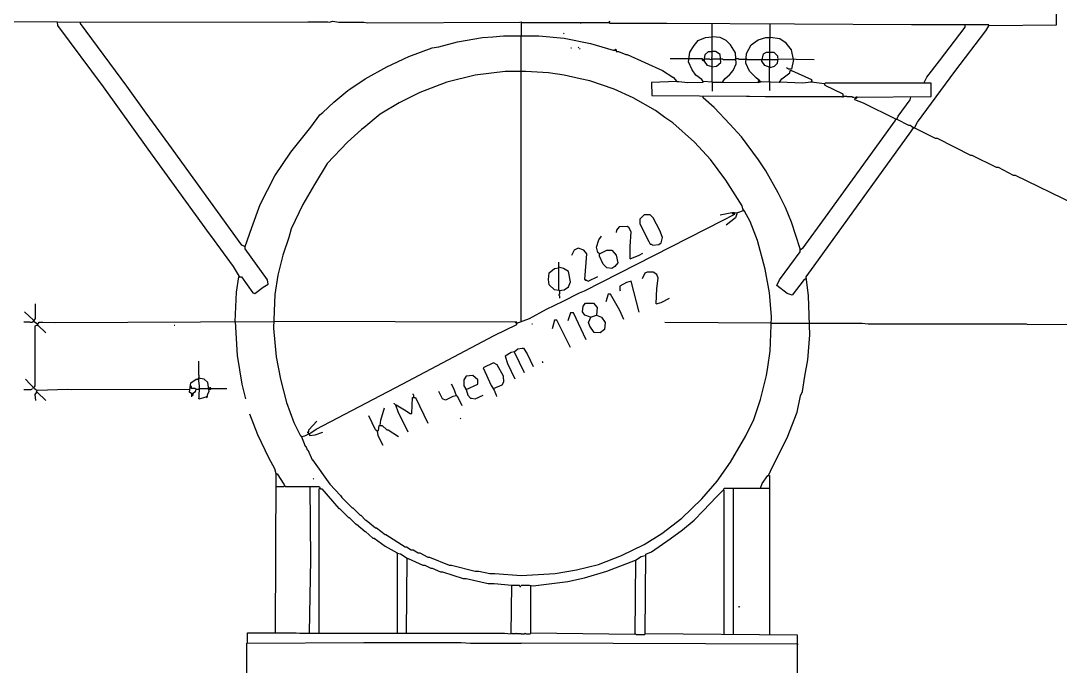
# Model space of a CAD drawing. Header units: inches. Extents: x -228863 to 215834, y 14270 to 189847.
# Drawn here: x 13320 to 18770, y 99947 to 103332 of the extents above; entities that cross this region are included whole.
import ezdxf

# ---------------------------------------------------------------- set-up
doc = ezdxf.new("R2010")
doc.units = ezdxf.units.IN
doc.header["$MEASUREMENT"] = 0
doc.layers.add('PFV', color=7, linetype='CONTINUOUS')

msp = doc.modelspace()

# ---------------------------------------------------------------- linework, layer by layer
at = {"layer": 'PFV', "color": 0}
for p, q in [((16393.051, 100445.607), (16543.201, 100503.113)), ((16543.201, 100503.113), (16540.004, 100113.364)), ((16274.852, 100410.468), (16393.051, 100445.607)), ((16006.499, 100368.936), (16188.596, 100391.298)), ((16188.596, 100391.298), (16274.852, 100410.468)), ((15942.605, 100372.132), (15987.333, 100372.132)), ((15987.333, 100372.132), (16006.499, 100368.936)), ((15993.722, 100119.753), (15993.722, 100368.936)), ((16540.004, 100113.364), (15993.722, 100119.753))]:
    msp.add_line(p, q, dxfattribs=at)
for points in [[(18396.102, 103308.018, 0), (18750.706, 103311.214, 0), (18750.706, 103592.344, 0), (18597.364, 103595.536, 0), (17837.038, 103595.536, 0), (16945.726, 103601.925, 0), (15945.801, 103608.318, 0), (15945.801, 103825.554, 0)], [(13511.475, 103323.991, 0), (13156.87, 103327.188, 0), (13156.87, 103611.51, 0), (14246.247, 103614.706, 0), (14623.214, 103614.706, 0), (14648.773, 103611.51, 0), (14846.839, 103611.51, 0), (14853.232, 103608.318, 0)], [(14466.675, 101991.823, 0), (14434.728, 102042.936, 0), (14316.53, 102205.863, 0), (14310.137, 102215.448, 0), (13987.479, 102659.506, 0), (13754.269, 102985.36, 0), (13514.671, 103308.018, 0), (13511.475, 103323.991, 0), (14824.477, 103327.188, 0), (14929.903, 103327.188, 0), (14936.291, 103323.991, 0), (14955.457, 103330.38, 0), (14987.404, 103323.991, 0), (15118.384, 103323.991, 0), (15137.554, 103320.799, 0), (15936.216, 103323.991, 0), (15942.605, 103327.188, 0), (15942.605, 103253.709, 0)], [(14492.234, 102148.358, 0), (14479.457, 102154.751, 0), (14096.097, 102685.06, 0), (13977.894, 102847.987, 0), (13875.664, 102988.552, 0), (13632.874, 103317.603, 0), (13632.874, 103323.991, 0)], [(18006.353, 102771.316, 0), (18022.327, 102800.071, 0), (18217.201, 103065.223, 0), (18380.128, 103279.267, 0), (18396.102, 103304.826, 0), (18396.102, 103311.214, 0), (17990.38, 103311.214, 0), (17377.007, 103314.406, 0), (16699.74, 103317.603, 0), (16409.024, 103317.603, 0), (16405.832, 103330.38, 0), (16402.636, 103320.799, 0), (16025.669, 103320.799, 0), (15942.605, 103320.799, 0)], [(16255.682, 103317.603, 0), (16255.682, 103320.799, 0)], [(16402.636, 103323.991, 0), (16409.024, 103323.991, 0)], [(16702.936, 103320.799, 0), (16702.936, 103317.603, 0)], [(16945.726, 103010.914, 0), (16945.726, 103132.313, 0), (16942.534, 103135.506, 0), (16942.534, 103138.702, 0), (16945.726, 103141.898, 0), (16945.726, 103317.603, 0)], [(17246.026, 103010.914, 0), (17249.219, 103314.406, 0)], [(18054.274, 103004.525, 0), (18070.247, 103036.472, 0), (18137.333, 103122.728, 0), (18271.51, 103298.433, 0), (18271.51, 103308.018, 0)], [(14444.313, 101755.417, 0), (14450.702, 101908.759, 0), (14463.483, 101988.627, 0), (14476.26, 101988.627, 0), (14536.958, 101905.567, 0), (14546.543, 101902.371, 0), (14591.267, 101934.318, 0), (14616.826, 101950.291, 0), (14613.629, 101972.653, 0), (14495.43, 102135.581, 0), (14495.43, 102148.358, 0), (14530.57, 102247.395, 0), (14575.294, 102368.79, 0), (14651.965, 102518.94, 0), (14735.029, 102643.532, 0), (14840.45, 102774.512, 0), (14888.371, 102838.406, 0), (14904.344, 102851.183, 0), (14961.85, 102905.492, 0), (15035.325, 102966.19, 0), (15044.909, 102972.578, 0), (15124.777, 103026.887, 0), (15239.784, 103090.781, 0), (15354.79, 103145.091, 0), (15476.185, 103189.815, 0), (15511.329, 103196.208, 0), (15610.362, 103221.762, 0), (15741.342, 103244.124, 0), (15795.651, 103247.32, 0), (15849.96, 103253.709, 0), (16035.249, 103253.709, 0), (16169.426, 103240.932, 0), (16306.795, 103212.181, 0), (16424.998, 103177.038, 0), (16440.971, 103177.038, 0), (16440.971, 103170.649, 0), (16453.753, 103170.649, 0), (16492.088, 103154.675, 0), (16498.477, 103154.675, 0), (16683.766, 103071.616, 0), (16738.075, 103036.472, 0), (16741.272, 103036.472, 0), (16760.437, 103014.11, 0), (16626.26, 103007.722, 0), (16629.457, 102940.631, 0), (16632.653, 102940.631, 0), (17124.627, 102937.439, 0), (17140.6, 102937.439, 0), (17223.664, 102934.243, 0), (17622.993, 102934.243, 0), (17632.578, 102931.051, 0), (17632.578, 102947.024, 0), (17536.737, 102991.748, 0), (17533.545, 103001.333, 0), (17463.263, 103010.914, 0), (17418.534, 103004.525, 0), (17297.139, 103010.914, 0), (17309.916, 103026.887, 0), (17351.448, 103058.834, 0), (17354.645, 103071.616, 0), (17361.033, 103071.616, 0), (17466.455, 103023.695, 0), (17463.263, 103010.914, 0)], [(15942.605, 103065.223, 0), (15942.605, 103253.709, 0)], [(16166.234, 103263.294, 0), (16169.426, 103266.49, 0)], [(16945.726, 103010.914, 0), (16897.806, 103014.11, 0), (16891.417, 103023.695, 0), (16859.47, 103046.057, 0), (16840.305, 103074.808, 0), (16821.135, 103116.34, 0), (16827.528, 103167.453, 0), (16849.89, 103202.596, 0), (16872.252, 103228.155, 0), (16910.587, 103244.124, 0), (16945.726, 103247.32, 0)], [(17000.035, 103014.11, 0), (17012.817, 103030.084, 0), (17035.179, 103049.254, 0), (17054.344, 103071.616, 0), (17070.318, 103106.755, 0), (17067.126, 103164.26, 0), (17041.567, 103205.788, 0), (17019.205, 103228.155, 0), (16987.258, 103244.124, 0), (16945.726, 103247.32, 0)], [(17194.909, 103017.307, 0), (17175.744, 103033.28, 0), (17140.6, 103068.419, 0), (17121.435, 103109.951, 0), (17124.627, 103161.064, 0), (17150.185, 103205.788, 0), (17185.325, 103231.347, 0), (17226.857, 103244.124, 0), (17249.219, 103244.124, 0)], [(17370.618, 103129.117, 0), (17361.033, 103180.234, 0), (17332.283, 103215.373, 0), (17300.336, 103237.735, 0), (17249.219, 103244.124, 0)], [(16204.57, 103189.815, 0), (16207.762, 103189.815, 0)], [(16242.905, 103189.815, 0), (16246.097, 103193.011, 0)], [(16249.294, 103183.426, 0), (16252.486, 103186.623, 0)], [(16434.583, 103177.038, 0), (16434.583, 103180.234, 0), (16437.779, 103183.426, 0), (16440.971, 103180.234, 0), (16440.971, 103177.038, 0)], [(16904.199, 103132.313, 0), (16907.391, 103154.675, 0), (16926.561, 103170.649, 0), (16945.726, 103170.649, 0)], [(16945.726, 103090.781, 0), (16968.088, 103093.978, 0), (16990.455, 103113.143, 0), (16987.258, 103154.675, 0), (16961.7, 103170.649, 0), (16945.726, 103170.649, 0)], [(16821.135, 103132.313, 0), (16725.298, 103132.313, 0)], [(16901.002, 103122.728, 0), (16897.806, 103122.728, 0), (16894.614, 103125.925, 0), (16894.614, 103132.313, 0), (16827.528, 103132.313, 0), (16824.331, 103135.506, 0)], [(16894.614, 103129.117, 0), (16901.002, 103129.117, 0)], [(16945.726, 103090.781, 0), (16920.172, 103097.17, 0), (16904.199, 103119.532, 0), (16904.199, 103132.313, 0), (16929.753, 103132.313, 0), (16936.146, 103129.117, 0), (16945.726, 103132.313, 0)], [(16945.726, 103132.313, 0), (16990.455, 103132.313, 0)], [(16990.455, 103132.313, 0), (17000.035, 103132.313, 0), (17003.232, 103129.117, 0), (17063.929, 103129.117, 0), (17067.126, 103132.313, 0), (17070.318, 103132.313, 0)], [(17121.435, 103129.117, 0), (17086.291, 103129.117, 0), (17083.099, 103132.313, 0), (17070.318, 103132.313, 0)], [(17121.435, 103129.117, 0), (17124.627, 103132.313, 0), (17127.823, 103129.117, 0), (17204.494, 103129.117, 0)], [(17249.219, 103087.589, 0), (17220.468, 103097.17, 0), (17204.494, 103119.532, 0), (17214.079, 103157.872, 0), (17230.053, 103167.453, 0), (17246.026, 103167.453, 0)], [(17204.494, 103129.117, 0), (17207.691, 103132.313, 0), (17210.883, 103129.117, 0), (17249.219, 103129.117, 0)], [(17246.026, 103167.453, 0), (17268.389, 103167.453, 0), (17287.554, 103148.287, 0), (17287.554, 103135.506, 0)], [(17249.219, 103087.589, 0), (17271.581, 103093.978, 0), (17287.554, 103109.951, 0), (17290.751, 103132.313, 0), (17479.236, 103129.117, 0)], [(17249.219, 103129.117, 0), (17287.554, 103129.117, 0)], [(17287.554, 103129.117, 0), (17290.751, 103129.117, 0)], [(17370.618, 103129.117, 0), (17361.033, 103078.004, 0), (17345.06, 103078.004, 0), (17335.475, 103084.393, 0)], [(15942.605, 100423.245, 0), (16121.506, 100432.83, 0), (16233.32, 100452, 0), (16348.327, 100480.751, 0), (16469.726, 100528.671, 0), (16587.925, 100586.172, 0), (16680.57, 100643.678, 0), (16785.996, 100723.545, 0), (16891.417, 100825.775, 0), (16971.285, 100918.419, 0), (17041.567, 101017.453, 0), (17121.435, 101154.821, 0), (17162.962, 101241.077, 0), (17198.106, 101346.503, 0), (17230.053, 101471.095, 0), (17236.442, 101515.819, 0), (17249.219, 101598.879, 0), (17255.607, 101780.976, 0), (17246.026, 101905.567, 0), (17223.664, 102030.159, 0), (17182.132, 102180.305, 0), (17143.797, 102279.342, 0), (17115.046, 102333.651, 0), (17105.461, 102346.428, 0), (17102.265, 102362.402, 0), (17016.009, 102496.578, 0), (16936.146, 102605.196, 0), (16853.082, 102694.645, 0), (16738.075, 102796.874, 0), (16696.543, 102825.625, 0), (16648.627, 102860.768, 0), (16530.424, 102927.854, 0), (16431.386, 102972.578, 0), (16303.603, 103017.307, 0), (16252.486, 103026.887, 0), (16169.426, 103046.057, 0), (16086.366, 103058.834, 0), (15968.163, 103065.223, 0), (15859.545, 103065.223, 0), (15703.007, 103046.057, 0), (15552.857, 103010.914, 0), (15412.296, 102956.605, 0), (15303.678, 102902.296, 0), (15204.64, 102841.598, 0), (15118.384, 102771.316, 0), (15105.607, 102761.735, 0), (15032.128, 102694.645, 0), (14926.706, 102582.834, 0), (14859.62, 102474.216, 0), (14798.918, 102368.79, 0), (14738.221, 102241.007, 0), (14725.444, 102196.278, 0), (14693.497, 102103.634, 0), (14667.938, 101998.212, 0), (14651.965, 101895.982, 0), (14645.576, 101720.274, 0), (14658.358, 101570.128, 0), (14680.72, 101451.925, 0), (14712.667, 101330.53, 0), (14751.002, 101225.104, 0), (14786.141, 101154.821, 0), (14789.338, 101154.821, 0), (14811.7, 101100.512, 0), (14814.892, 101100.512, 0), (14821.285, 101081.347, 0), (14824.477, 101081.347, 0), (14846.839, 101030.23, 0), (14850.035, 101030.23, 0), (14939.483, 100902.446, 0), (14996.989, 100841.748, 0), (15003.377, 100832.163, 0), (15057.687, 100777.854, 0), (15060.883, 100777.854, 0), (15099.219, 100739.519, 0), (15102.411, 100739.519, 0), (15127.969, 100713.96, 0), (15131.166, 100713.96, 0), (15179.086, 100672.428, 0), (15185.475, 100672.428, 0), (15230.199, 100637.289, 0), (15233.395, 100637.289, 0), (15335.62, 100573.395, 0), (15342.013, 100573.395, 0), (15367.567, 100557.422, 0), (15377.152, 100557.422, 0), (15402.711, 100541.448, 0), (15412.296, 100541.448, 0), (15453.823, 100519.086, 0), (15463.408, 100519.086, 0), (15565.638, 100477.554, 0), (15578.415, 100477.554, 0), (15703.007, 100445.607, 0), (15722.177, 100445.607, 0), (15779.678, 100432.83, 0), (15805.236, 100432.83, 0), (15942.605, 100423.245, 0)], [(15945.801, 101755.417, 0), (15942.605, 101758.614, 0), (15942.605, 103065.223, 0)], [(16760.437, 103014.11, 0), (16770.022, 103014.11, 0), (16817.943, 103007.722, 0), (16897.806, 103010.914, 0), (16897.806, 103014.11, 0)], [(16945.726, 103010.914, 0), (17003.232, 103010.914, 0), (17188.521, 103007.722, 0), (17204.494, 103014.11, 0), (17297.139, 103010.914, 0)], [(16945.726, 103010.914, 0), (16945.726, 102962.998, 0)], [(17000.035, 103014.11, 0), (17000.035, 103010.914, 0)], [(17188.521, 103010.914, 0), (17188.521, 103017.307, 0), (17194.909, 103017.307, 0), (17194.909, 103014.11, 0)], [(17246.026, 103010.914, 0), (17246.026, 102969.386, 0), (17249.219, 102966.19, 0)], [(17297.139, 103010.914, 0), (17300.336, 103010.914, 0)], [(17463.263, 103010.914, 0), (17463.263, 103007.722, 0)], [(17469.651, 103010.914, 0), (17469.651, 103017.307, 0), (17466.455, 103017.307, 0)], [(17907.32, 102816.044, 0), (17738, 102899.104, 0), (17693.276, 102918.269, 0), (17696.472, 102931.051, 0), (18092.609, 102934.243, 0), (18092.609, 103004.525, 0), (17536.737, 103004.525, 0), (17533.545, 103001.333, 0)], [(17533.545, 103001.333, 0), (17533.545, 102998.137, 0)], [(17437.704, 101979.042, 0), (17428.119, 101975.85, 0), (17364.225, 101892.786, 0), (17338.671, 101902.371, 0), (17284.362, 101943.903, 0), (17297.139, 101972.653, 0), (17405.757, 102119.607, 0), (17405.757, 102135.581, 0), (17361.033, 102276.146, 0), (17329.086, 102352.817, 0), (17290.751, 102429.488, 0), (17226.857, 102544.494, 0), (17188.521, 102602, 0), (17099.073, 102723.395, 0), (17038.371, 102790.486, 0), (16955.311, 102876.742, 0), (16897.806, 102927.854, 0), (16897.806, 102937.439, 0)], [(17635.775, 102937.439, 0), (17648.552, 102937.439, 0), (17651.744, 102934.243, 0), (17677.302, 102934.243, 0), (17680.499, 102931.051, 0), (17690.084, 102931.051, 0)], [(17702.861, 102931.051, 0), (17702.861, 102927.854, 0), (17699.664, 102924.662, 0), (17696.472, 102924.662, 0), (17696.472, 102927.854, 0)], [(17702.861, 102931.051, 0), (17702.861, 102934.243, 0)], [(17913.709, 102816.044, 0), (17920.097, 102832.013, 0), (17983.991, 102918.269, 0), (17987.183, 102931.051, 0)], [(17408.954, 102132.384, 0), (17421.731, 102141.969, 0), (17539.934, 102301.704, 0), (17904.124, 102806.459, 0), (17907.32, 102816.044, 0), (17913.709, 102816.044, 0), (17974.406, 102784.097, 0), (17983.991, 102784.097, 0), (17996.768, 102774.512, 0), (17999.965, 102774.512, 0), (17999.965, 102771.316, 0)], [(17913.709, 102816.044, 0), (17913.709, 102812.848, 0)], [(17242.83, 100950.366, 0), (17258.804, 100988.702, 0), (17338.671, 101145.236, 0), (17389.784, 101279.413, 0), (17408.954, 101365.669, 0), (17418.534, 101388.031, 0), (17431.316, 101467.898, 0), (17447.289, 101554.155, 0), (17456.874, 101685.135, 0), (17450.481, 101889.594, 0), (17437.704, 101988.627, 0), (17479.236, 102046.132, 0), (17987.183, 102748.954, 0), (17999.965, 102771.316, 0), (18006.353, 102771.316, 0), (18114.971, 102717.007, 0), (18124.556, 102717.007, 0), (18300.26, 102627.558, 0), (18306.649, 102627.558, 0), (18434.437, 102563.664, 0), (18444.022, 102563.664, 0), (18523.885, 102522.132, 0), (18533.47, 102522.132, 0), (18843.351, 102371.987, 0)], [(18006.353, 102771.316, 0), (18006.353, 102768.124, 0)], [(15920.243, 101745.832, 0), (15987.333, 101771.391, 0), (16076.781, 101819.311, 0), (16163.038, 101860.839, 0), (16249.294, 101905.567, 0), (16274.852, 101915.148, 0), (17003.232, 102285.731, 0), (17057.541, 102314.481, 0), (17060.737, 102324.066, 0), (17079.903, 102327.258, 0), (17108.653, 102336.843, 0)], [(16632.653, 102154.751, 0), (16664.596, 102157.943, 0), (16677.377, 102167.528, 0), (16683.766, 102196.278, 0), (16670.989, 102231.422, 0), (16635.845, 102298.508, 0), (16619.872, 102314.481, 0), (16587.925, 102314.481, 0), (16565.563, 102292.119, 0), (16565.563, 102266.561, 0), (16613.483, 102173.916, 0), (16619.872, 102161.139, 0), (16626.26, 102161.139, 0), (16632.653, 102154.751, 0)], [(16987.258, 102314.481, 0), (17047.956, 102327.258, 0)], [(17076.706, 102324.066, 0), (17067.126, 102298.508, 0), (17019.205, 102260.172, 0)], [(17057.541, 102317.678, 0), (17054.344, 102317.678, 0), (17051.152, 102320.87, 0), (17051.152, 102327.258, 0), (17060.737, 102327.258, 0), (17063.929, 102324.066, 0)], [(17057.541, 102320.87, 0), (17054.344, 102324.066, 0)], [(17057.541, 102317.678, 0), (17063.929, 102317.678, 0), (17063.929, 102324.066, 0)], [(17108.653, 102336.843, 0), (17111.85, 102336.843, 0)], [(16514.45, 102084.468, 0), (16514.45, 102148.358, 0), (16520.839, 102225.033, 0), (16508.062, 102247.395, 0), (16498.477, 102253.784, 0), (16456.945, 102250.587, 0), (16444.168, 102234.614, 0), (16440.971, 102221.837, 0)], [(16354.715, 102110.022, 0), (16393.051, 102129.192, 0), (16418.609, 102129.192, 0), (16440.971, 102103.634, 0), (16450.556, 102062.106, 0), (16434.583, 102042.936, 0), (16418.609, 102033.351, 0), (16393.051, 102036.547, 0), (16373.885, 102055.713, 0), (16354.715, 102097.245, 0), (16354.715, 102110.022, 0), (16345.135, 102116.415, 0), (16338.742, 102145.166, 0), (16351.523, 102183.501, 0), (16364.3, 102202.667, 0)], [(16287.629, 101969.457, 0), (16278.044, 101975.85, 0), (16287.629, 102110.022, 0), (16271.656, 102129.192, 0), (16242.905, 102138.777, 0), (16220.543, 102129.192, 0), (16207.762, 102100.442, 0)], [(16514.45, 102084.468, 0), (16562.371, 102103.634, 0), (16581.536, 102113.219, 0)], [(17408.954, 102132.384, 0), (17405.757, 102132.384, 0)], [(16140.675, 101918.344, 0), (16118.313, 101921.541, 0), (16089.558, 101947.095, 0), (16086.366, 101975.85, 0), (16089.558, 102010.989, 0), (16118.313, 102033.351, 0), (16140.675, 102036.547, 0)], [(16140.675, 101918.344, 0), (16140.675, 102065.298, 0)], [(16140.675, 101918.344, 0), (16169.426, 101921.541, 0), (16191.788, 101937.514, 0), (16201.373, 101963.068, 0), (16191.788, 102017.377, 0), (16166.234, 102033.351, 0), (16140.675, 102039.74, 0)], [(16287.629, 101969.457, 0), (16281.241, 101969.457, 0), (16281.241, 101975.85, 0)], [(16287.629, 101969.457, 0), (16294.018, 101966.265, 0), (16345.135, 101991.823, 0)], [(16651.819, 101848.062, 0), (16655.015, 101927.929, 0), (16661.404, 101982.238, 0), (16655.015, 102001.404, 0), (16635.845, 102014.185, 0), (16603.898, 102014.185, 0), (16591.121, 102007.797, 0), (16578.344, 101979.042, 0)], [(16140.675, 101918.344, 0), (16143.868, 101915.148, 0), (16143.868, 101899.174, 0), (16140.675, 101895.982, 0), (16140.675, 101892.786, 0), (16143.868, 101889.594, 0), (16143.868, 101876.812, 0)], [(16143.868, 101918.344, 0), (16140.675, 101918.344, 0)], [(16562.371, 101803.338, 0), (16520.839, 101966.265, 0), (16495.28, 101959.876, 0), (16460.141, 101940.706, 0), (16460.141, 101921.541, 0), (16463.333, 101915.148, 0)], [(16482.503, 101765.002, 0), (16460.141, 101812.923, 0), (16412.221, 101899.174, 0), (16399.444, 101899.174, 0), (16386.662, 101857.647, 0)], [(16651.819, 101848.062, 0), (16677.377, 101854.45, 0), (16722.102, 101876.812, 0)], [(13406.053, 101742.64, 0), (13386.883, 101755.417, 0), (13396.468, 101771.391, 0), (13396.468, 101848.062, 0)], [(16306.795, 101777.779, 0), (16278.044, 101787.364, 0), (16265.267, 101806.53, 0), (16268.459, 101835.285, 0), (16281.241, 101851.258, 0), (16322.768, 101851.258, 0), (16341.938, 101828.896, 0), (16338.742, 101787.364, 0)], [(13386.883, 101755.417, 0), (13383.691, 101755.417, 0), (13380.494, 101752.221, 0), (13377.298, 101749.029, 0), (13370.909, 101749.029, 0), (13367.717, 101752.221, 0), (13335.77, 101752.221, 0)], [(13386.883, 101761.806, 0), (13338.962, 101806.53, 0)], [(13386.883, 101761.806, 0), (13383.691, 101765.002, 0)], [(13386.883, 101755.417, 0), (13390.079, 101755.417, 0)], [(13406.053, 101736.247, 0), (13415.634, 101752.221, 0), (13434.804, 101752.221, 0), (13498.698, 101749.029, 0), (14645.576, 101755.417, 0)], [(14444.313, 101755.417, 0), (14453.898, 101576.517, 0), (14479.457, 101426.366, 0), (14498.623, 101349.695, 0)], [(14792.53, 101151.629, 0), (14808.503, 101154.821, 0), (14840.45, 101170.795, 0), (14869.201, 101189.965, 0), (15019.351, 101269.828, 0), (15319.647, 101426.366, 0), (15802.04, 101681.938, 0), (15920.243, 101739.444, 0), (15920.243, 101752.221, 0), (14645.576, 101755.417, 0)], [(16201.373, 101618.049, 0), (16131.091, 101761.806, 0), (16118.313, 101761.806, 0), (16105.532, 101717.082, 0)], [(16284.433, 101659.576, 0), (16217.347, 101800.141, 0), (16201.373, 101800.141, 0), (16188.596, 101758.614, 0)], [(16306.795, 101777.779, 0), (16338.742, 101787.364, 0), (16364.3, 101777.779, 0), (16383.47, 101749.029, 0), (16380.274, 101713.885, 0), (16357.912, 101694.72, 0), (16325.965, 101697.912, 0), (16303.603, 101729.859, 0), (16297.214, 101749.029, 0), (16309.991, 101780.976, 0)], [(13406.053, 101736.247, 0), (13393.272, 101729.859, 0), (13393.272, 101416.786, 0), (13386.883, 101407.201, 0)], [(13406.053, 101742.64, 0), (13402.857, 101745.832, 0)], [(13406.053, 101736.247, 0), (13409.245, 101736.247, 0), (13450.777, 101694.72, 0)], [(13406.053, 101736.247, 0), (13409.245, 101733.055, 0)], [(14124.848, 101736.247, 0), (14128.044, 101736.247, 0)], [(15920.243, 101745.832, 0), (15917.051, 101745.832, 0), (15913.854, 101749.029, 0), (15913.854, 101752.221, 0)], [(16000.11, 101742.64, 0), (16003.307, 101742.64, 0)], [(17255.607, 101745.832, 0), (16696.543, 101749.029, 0)], [(17255.607, 101745.832, 0), (17456.874, 101745.832, 0)], [(17456.874, 101745.832, 0), (17731.611, 101745.832, 0), (17763.558, 101742.64, 0), (18590.976, 101742.64, 0), (18600.556, 101739.444, 0), (19587.704, 101742.64, 0), (19590.901, 101745.832, 0)], [(15907.466, 101595.687, 0), (15891.492, 101592.49, 0), (15859.545, 101573.32, 0), (15872.322, 101534.985, 0), (15910.658, 101455.121, 0)], [(15907.466, 101595.687, 0), (15926.631, 101611.656, 0), (15948.998, 101614.852, 0), (15955.386, 101614.852, 0), (15974.552, 101586.102, 0), (16006.499, 101519.011, 0)], [(15907.466, 101595.687, 0), (15958.578, 101487.068, 0)], [(14255.828, 101455.121, 0), (14255.828, 101471.095, 0), (14252.636, 101474.287, 0), (14252.636, 101547.766, 0)], [(15798.848, 101404.004, 0), (15843.572, 101423.174, 0), (15853.157, 101439.148, 0), (15849.96, 101467.898, 0), (15818.013, 101528.596, 0), (15798.848, 101538.181, 0), (15744.539, 101512.623, 0), (15786.066, 101419.978, 0), (15802.04, 101394.419, 0), (15811.625, 101368.865, 0), (15814.821, 101362.477, 0)], [(16057.616, 101538.181, 0), (16057.616, 101541.377, 0), (16054.419, 101544.57, 0)], [(13402.857, 101394.419, 0), (13393.272, 101400.812, 0), (13345.351, 101451.925, 0)], [(14217.492, 101375.254, 0), (14204.715, 101384.839, 0), (14211.104, 101432.755, 0), (14239.854, 101451.925, 0), (14249.439, 101451.925, 0)], [(14255.828, 101349.695, 0), (14290.971, 101359.28, 0), (14297.36, 101356.084, 0), (14300.556, 101375.254, 0), (14306.945, 101388.031, 0), (14300.556, 101435.951, 0), (14281.386, 101451.925, 0), (14249.439, 101458.313, 0), (14255.828, 101416.786, 0), (14252.636, 101352.892, 0)], [(14249.439, 101451.925, 0), (14255.828, 101451.925, 0), (14255.828, 101455.121, 0)], [(15603.974, 101365.669, 0), (15591.196, 101404.004, 0), (15578.415, 101426.366, 0)], [(15655.086, 101397.616, 0), (15715.788, 101426.366, 0), (15715.788, 101448.728, 0), (15690.23, 101471.095, 0), (15655.086, 101467.898, 0), (15642.309, 101448.728, 0), (15642.309, 101416.786, 0), (15655.086, 101397.616, 0), (15664.671, 101368.865, 0), (15677.448, 101352.892, 0), (15683.841, 101352.892, 0), (15703.007, 101349.695, 0), (15744.539, 101368.865, 0)], [(13335.77, 101397.616, 0), (13374.106, 101397.616, 0), (13377.298, 101400.812, 0), (13380.494, 101404.004, 0)], [(13402.857, 101384.839, 0), (13393.272, 101372.057, 0), (13396.468, 101340.11, 0)], [(13402.857, 101384.839, 0), (13406.053, 101394.419, 0), (13565.784, 101400.812, 0), (13584.954, 101397.616, 0), (14204.715, 101400.812, 0)], [(13402.857, 101384.839, 0), (13406.053, 101384.839, 0), (13450.777, 101340.11, 0)], [(13402.857, 101384.839, 0), (13406.053, 101381.642, 0)], [(14214.3, 101407.201, 0), (14214.3, 101413.589, 0), (14207.912, 101413.589, 0)], [(14239.854, 101400.812, 0), (14236.662, 101400.812, 0), (14233.466, 101404.004, 0), (14214.3, 101404.004, 0), (14211.104, 101407.201, 0), (14207.912, 101407.201, 0)], [(14217.492, 101359.28, 0), (14217.492, 101375.254, 0), (14236.662, 101388.031, 0), (14239.854, 101400.812, 0), (14252.636, 101400.812, 0)], [(14217.492, 101368.865, 0), (14223.881, 101368.865, 0), (14223.881, 101375.254, 0)], [(14252.636, 101400.812, 0), (14255.828, 101404.004, 0), (14303.748, 101404.004, 0)], [(14316.53, 101404.004, 0), (14316.53, 101407.201, 0), (14310.137, 101407.201, 0), (14310.137, 101400.812, 0), (14316.53, 101400.812, 0), (14319.722, 101404.004, 0), (14399.589, 101404.004, 0)], [(15380.349, 101359.28, 0), (15380.349, 101368.865, 0), (15377.152, 101372.057, 0), (15377.152, 101375.254, 0)], [(15603.974, 101365.669, 0), (15584.804, 101362.477, 0), (15546.468, 101343.307, 0), (15530.494, 101349.695, 0), (15511.329, 101388.031, 0)], [(15655.086, 101397.616, 0), (15651.894, 101400.812, 0)], [(14255.828, 101349.695, 0), (14252.636, 101349.695, 0), (14252.636, 101352.892, 0)], [(14290.971, 101359.28, 0), (14290.971, 101362.477, 0), (14297.36, 101362.477, 0)], [(14290.971, 101359.28, 0), (14290.971, 101356.084, 0)], [(15284.508, 101317.748, 0), (15281.311, 101320.945, 0), (15278.119, 101324.137, 0), (15278.119, 101327.333, 0)], [(15284.508, 101317.748, 0), (15287.704, 101317.748, 0), (15332.428, 101292.194, 0), (15361.179, 101273.024, 0), (15370.764, 101273.024, 0), (15373.96, 101356.084, 0), (15389.929, 101356.084, 0), (15453.823, 101221.912, 0)], [(15284.508, 101317.748, 0), (15297.285, 101282.609, 0), (15348.402, 101177.183, 0)], [(15603.974, 101365.669, 0), (15607.17, 101365.669, 0), (15632.724, 101314.556, 0)], [(14658.358, 100956.755, 0), (14651.965, 100982.309, 0), (14620.022, 101039.815, 0), (14562.517, 101161.21, 0), (14520.985, 101269.828, 0)], [(15204.64, 101209.13, 0), (15207.837, 101237.885, 0), (15227.002, 101301.775, 0)], [(14827.673, 101164.406, 0), (14830.865, 101186.768, 0), (14872.397, 101231.492, 0)], [(15188.667, 101180.38, 0), (15179.086, 101186.768, 0), (15143.943, 101260.247, 0)], [(15188.667, 101180.38, 0), (15195.06, 101183.576, 0), (15198.252, 101209.13, 0), (15214.225, 101209.13, 0), (15239.784, 101186.768, 0), (15246.172, 101186.768, 0), (15300.481, 101151.629, 0)], [(15623.139, 101244.274, 0), (15626.336, 101247.466, 0)], [(14827.673, 101170.795, 0), (14824.477, 101170.795, 0), (14824.477, 101177.183, 0), (14827.673, 101177.183, 0)], [(14827.673, 101170.795, 0), (14830.865, 101170.795, 0)], [(14834.062, 101164.406, 0), (14834.062, 101158.018, 0), (14862.812, 101161.21, 0), (14904.344, 101173.991, 0)], [(15188.667, 101180.38, 0), (15191.863, 101158.018, 0), (15217.422, 101106.901, 0)], [(14792.53, 101151.629, 0), (14789.338, 101151.629, 0)], [(14655.161, 100122.949, 0), (14658.358, 100956.755, 0), (14664.746, 100956.755, 0), (14699.885, 100902.446, 0), (14706.274, 100889.664, 0), (14885.174, 100889.664, 0), (14891.567, 100876.887, 0), (14897.956, 100876.887, 0), (14987.404, 100774.658, 0), (14990.6, 100774.658, 0), (15038.521, 100726.737, 0), (15041.713, 100726.737, 0), (15076.857, 100691.598, 0), (15080.049, 100691.598, 0), (15124.777, 100653.263, 0), (15127.969, 100653.263, 0), (15166.305, 100618.119, 0), (15172.693, 100618.119, 0), (15230.199, 100576.592, 0), (15294.093, 100541.448, 0), (15294.093, 100122.949, 0)], [(17198.106, 100880.084, 0), (17207.691, 100905.638, 0), (17236.442, 100947.17, 0), (17246.026, 100947.17, 0), (17246.026, 100880.084, 0)], [(14655.161, 100889.664, 0), (14699.885, 100889.664, 0), (14703.082, 100892.861, 0)], [(14834.062, 100122.949, 0), (14840.45, 100506.309, 0), (14837.258, 100889.664, 0)], [(14856.424, 100928, 0), (14853.232, 100931.196, 0)], [(14885.174, 100122.949, 0), (14885.174, 100876.887, 0), (14888.371, 100880.084, 0)], [(16894.614, 97605.563, 0), (16894.614, 99605.417, 0), (17000.035, 99605.417, 0), (17016.009, 99602.221, 0), (17392.98, 99605.417, 0), (17392.98, 100110.172, 0), (16594.318, 100116.561, 0), (16597.51, 100535.06, 0), (16626.26, 100547.837, 0), (16725.298, 100614.927, 0), (16789.188, 100662.848, 0), (16849.89, 100713.96, 0), (16897.806, 100761.881, 0), (16968.088, 100835.355, 0), (17003.232, 100870.499, 0), (17006.424, 100870.499, 0), (17006.424, 100113.364, 0)], [(17006.424, 100870.499, 0), (17006.424, 100876.887, 0), (17009.62, 100880.084, 0), (17057.541, 100880.084, 0)], [(17057.541, 100113.364, 0), (17057.541, 100880.084, 0), (17246.026, 100880.084, 0), (17246.026, 100113.364, 0)], [(15294.093, 100538.256, 0), (15290.896, 100541.448, 0)], [(15345.205, 100512.698, 0), (15310.066, 100535.06, 0), (15294.093, 100538.256, 0)], [(15342.013, 100122.949, 0), (15345.205, 100512.698, 0), (15351.594, 100512.698, 0), (15428.269, 100477.554, 0), (15437.85, 100477.554, 0), (15469.797, 100461.581, 0), (15476.185, 100461.581, 0), (15520.914, 100442.415, 0), (15530.494, 100442.415, 0), (15639.113, 100407.272, 0), (15655.086, 100407.272, 0), (15770.097, 100381.717, 0), (15802.04, 100381.717, 0), (15894.689, 100372.132, 0)], [(16543.201, 100503.113, 0), (16571.951, 100522.283, 0), (16594.318, 100528.671, 0)], [(14508.208, 100071.837, 0), (14508.208, 100122.949, 0), (14763.779, 100122.949, 0), (14782.949, 100119.753, 0), (15856.349, 100119.753, 0), (15891.492, 100116.561, 0), (15894.689, 100372.132, 0), (15933.024, 100372.132, 0), (15939.413, 100362.547, 0)], [(17083.099, 100257.126, 0), (17086.291, 100260.318, 0), (17089.488, 100257.126, 0)], [(15942.605, 100116.561, 0), (15920.243, 100116.561, 0), (15917.051, 100119.753, 0), (15913.854, 100116.561, 0), (15897.881, 100116.561, 0), (15894.689, 100119.753, 0)], [(15942.605, 100116.561, 0), (15961.775, 100116.561, 0), (15964.967, 100119.753, 0), (15968.163, 100116.561, 0), (15990.525, 100116.561, 0), (15993.722, 100119.753, 0)], [(14993.792, 99611.806, 0), (14834.062, 99611.806, 0), (14505.011, 99614.998, 0), (14505.011, 100068.64, 0), (15118.384, 100071.837, 0), (15629.532, 100071.837, 0), (15677.448, 100068.64, 0), (15942.605, 100068.64, 0)], [(17392.98, 100062.252, 0), (15942.605, 100068.64, 0)], [(16543.201, 100116.561, 0), (16546.397, 100113.364, 0), (16591.121, 100113.364, 0), (16594.318, 100116.561, 0)], [(17392.98, 100062.252, 0), (17396.172, 100062.252, 0)]]:
    msp.add_polyline3d(points, dxfattribs=at)

doc.saveas('drawing.dxf')
